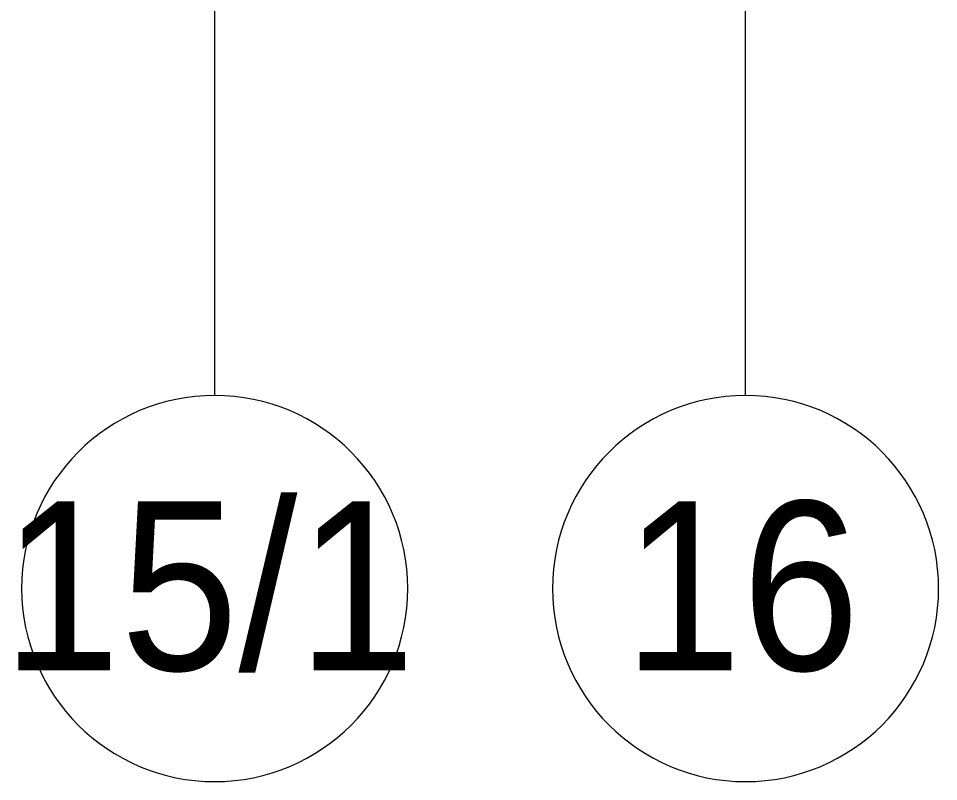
# Model space of a CAD drawing. Header units: millimetres. Extents: x -1178 to 415037, y -3506 to 42334.
# Drawn here: x 53646 to 57460, y -3506 to -344 of the extents above; entities that cross this region are included whole.
import ezdxf

# ---------------------------------------------------------------- set-up
doc = ezdxf.new("R2010")
doc.units = ezdxf.units.MM
doc.layers.add('Оси', color=7, linetype='Continuous', lineweight=9)
doc.layers.add('Оси-1', color=7, linetype='Continuous', lineweight=20)
doc.styles.add('Arial', font='arial.ttf', dxfattribs={"width": 0.9, "height": 700})

# ---------------------------------------------------------------- blocks, each defined once
blk = doc.blocks.new('Ось сетки - D8-29747960-Объем проектирования 1 этажа')
at = {"layer": 'Оси-1'}
for start, end in [(360, 180), (180, 360)]:
    blk.add_arc((0, 0), 4, start, end, dxfattribs=at)

msp = doc.modelspace()

# ---------------------------------------------------------------- linework, layer by layer
at = {"layer": 'Оси'}
for p, q in [((54460, -1906.3), (54460, 3093.7)), ((56660, -1906.3), (56660, 3093.7))]:
    msp.add_line(p, q, dxfattribs=at)

# ---------------------------------------------------------------- block references
at = {"layer": 'Оси-1', "xscale": 199.9999999999999, "yscale": 199.9999999999999, "zscale": 199.9999999999999}
for p in [(54460, -2706.3), (56660, -2706.3)]:
    msp.add_blockref('Ось сетки - D8-29747960-Объем проектирования 1 этажа', p, dxfattribs=at)

# ---------------------------------------------------------------- texts
at = {"layer": 'Оси', "char_height": 700, "attachment_point": 1, "style": 'Arial'}
for s, insert, width in [('15/1', (53579.5, -2345), 2121.265), ('16', (56154.8, -2345), 1212.151)]:
    msp.add_mtext(s, dxfattribs=dict(at, insert=insert, width=width))

doc.saveas('drawing.dxf')
